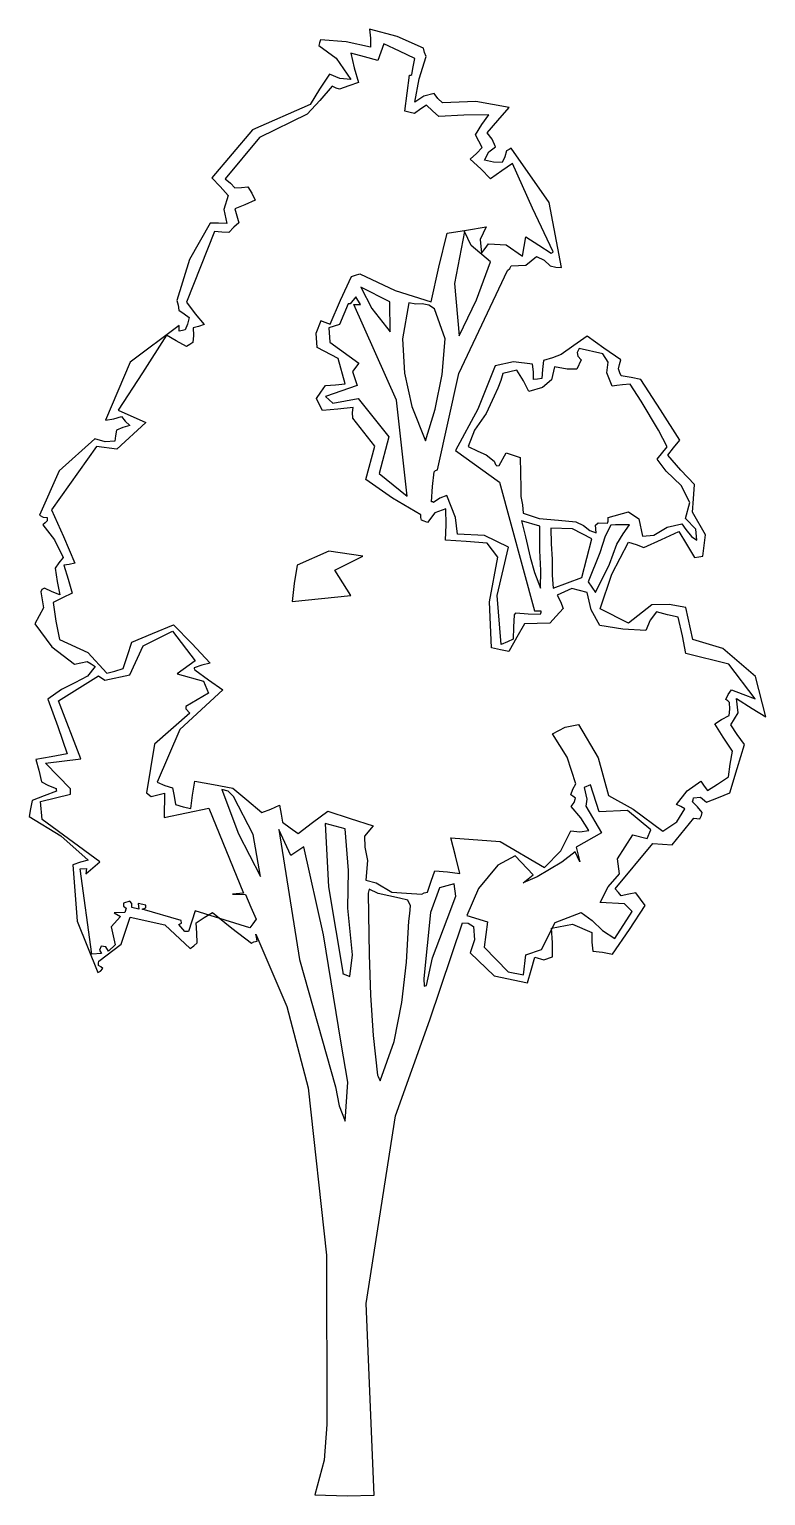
# Model space of a CAD drawing. Extents: x -14383 to -11715, y -5625 to -315.
import ezdxf

# ---------------------------------------------------------------- set-up
doc = ezdxf.new("R2010")
doc.units = 0
doc.layers.get('0').update_dxf_attribs({"linetype": 'CONTINUOUS'})

msp = doc.modelspace()

# ---------------------------------------------------------------- linework, layer by layer
at = {"color": 0}
for points in [[(-14217.5, -2681.2), (-14265.7, -2705.2), (-14316, -2740.8), (-14279.5, -2839.7), (-14245.4, -2938.7), (-14303.1, -2949), (-14358.5, -2959.2), (-14348.5, -2998.4), (-14338.5, -3039.9), (-14312.8, -3053.3), (-14284.9, -3064.4), (-14284.8, -3069), (-14284.7, -3073.7), (-14328.4, -3090.6), (-14372.1, -3107.6), (-14378.5, -3137.8), (-14382.6, -3165.7), (-14268, -3235.4), (-14169.2, -3324), (-14196.9, -3331.4), (-14224.5, -3341.2), (-14209.3, -3544.6), (-14134.3, -3730.8), (-14125.2, -3726), (-14116.1, -3716.6), (-14123.1, -3709.8), (-14132.5, -3705.3), (-14132.6, -3696.1), (-14130.4, -3689.1), (-14050.5, -3627.5), (-14017.5, -3529.7), (-13892, -3557.6), (-13800.2, -3644), (-13786.4, -3634.5), (-13775.1, -3622.7), (-13775.7, -3588), (-13778.6, -3551), (-13748.9, -3531.9), (-13719.1, -3512.9), (-13648.7, -3569.6), (-13578.3, -3623.9), (-13569.1, -3619.1), (-13557.6, -3616.6), (-13560.1, -3602.7), (-13562.6, -3591.2), (-13449.2, -3853.1), (-13372.3, -4148.1), (-13306.2, -4753.5), (-13304.8, -5367), (-13314.1, -5496.8), (-13348.9, -5622.4), (-13230.8, -5625), (-13133.6, -5623.3), (-13161.9, -4929.3), (-13055.7, -4249.1), (-12932.1, -3902), (-12813.3, -3550.3), (-12792.4, -3552.3), (-12773.7, -3563.5), (-12770.5, -3612.1), (-12785.9, -3658.7), (-12698.8, -3742.8), (-12577.9, -3768.5), (-12564.9, -3722), (-12551.8, -3675.4), (-12519.2, -3684.1), (-12487, -3674.3), (-12487.9, -3623.4), (-12491.1, -3570.2), (-12415, -3555), (-12345, -3586.2), (-12344.4, -3620.9), (-12341.5, -3653.2), (-12306.7, -3657.3), (-12269.5, -3663.6), (-12208.6, -3574.5), (-12152.2, -3487.9), (-12168.8, -3465), (-12185.4, -3442.2), (-12210.8, -3447.2), (-12238.5, -3452.3), (-12248, -3440.9), (-12259.8, -3427.2), (-12123.7, -3262.8), (-12054.2, -3268.5), (-11974.8, -3172.2), (-11954, -3174.2), (-11947.2, -3162.5), (-11945.1, -3150.9), (-11961.7, -3130.3), (-11980.5, -3112.1), (-11978.3, -3105.2), (-11976.1, -3098.2), (-11950.7, -3095.4), (-11929.6, -3113.6), (-11885.9, -3096.6), (-11844.5, -3079.7), (-11818.3, -2991.2), (-11792, -2905.1), (-11818.1, -2868.5), (-11841.8, -2834.2), (-11814.8, -2789.8), (-11820.4, -2738.9), (-11764.2, -2775), (-11715, -2804.2), (-11752.3, -2659), (-11869.8, -2556.9), (-11979.2, -2524.1), (-12004.4, -2408.8), (-12064.8, -2398.3), (-12127.2, -2399.3), (-12211.7, -2465.6), (-12314.5, -2414.2), (-12272.7, -2288.4), (-12212.2, -2171.6), (-12184.3, -2180.4), (-12156.3, -2191.5), (-12092, -2162.6), (-12030, -2133.7), (-12001.4, -2179.5), (-11972.8, -2227.7), (-11956.7, -2225.1), (-11942.8, -2222.5), (-11932.6, -2145.9), (-11980.3, -2063.4), (-11976.5, -2014.7), (-11972.8, -1963.7), (-12022.3, -1911.4), (-12069.6, -1856.6), (-12049.2, -1830.8), (-12026.5, -1802.6), (-12095.6, -1692.7), (-12167, -1582.8), (-12201.8, -1576.5), (-12238.9, -1570.2), (-12243.8, -1558.7), (-12248.7, -1544.9), (-12244.3, -1528.6), (-12240, -1512.3), (-12300.9, -1469.4), (-12361.8, -1426.5), (-12409.9, -1459.7), (-12455.6, -1492.9), (-12487.8, -1505.1), (-12520, -1514.9), (-12524.1, -1547.4), (-12525.9, -1579.8), (-12542, -1582.4), (-12555.9, -1582.7), (-12556.4, -1554.9), (-12559.2, -1527.2), (-12628.8, -1519.1), (-12695.6, -1534.2), (-12757.7, -1690.4), (-12838.5, -1839.9), (-12679, -1955.2), (-12552.8, -2420.7), (-12541.3, -2420.5), (-12529.7, -2420.3), (-12529.6, -2427.2), (-12531.8, -2434.2), (-12575.8, -2432.6), (-12619.8, -2428.8), (-12622.1, -2431.1), (-12626.7, -2435.8), (-12628.2, -2479.9), (-12629.8, -2523.9), (-12650.4, -2533.5), (-12673.4, -2543.2), (-12688.1, -2365.2), (-12647.1, -2190.8), (-12733.5, -2148.3), (-12830.9, -2143.1), (-12838.9, -2083), (-12870.4, -2002.6), (-12895.7, -2012.3), (-12918.5, -2028.9), (-12920.9, -2026.6), (-12925.5, -2026.7), (-12921.8, -1971), (-12915.8, -1917.7), (-12911.3, -1913), (-12904.4, -1910.5), (-12827.1, -1561.9), (-12650.8, -1188.4), (-12641.6, -1181.3), (-12637.1, -1172), (-12584, -1168.8), (-12545.1, -1138), (-12517.1, -1151.4), (-12495.9, -1171.8), (-12475, -1176.1), (-12454.2, -1178.1), (-12499.9, -942.7), (-12637.6, -746), (-12644.5, -750.8), (-12653.7, -755.6), (-12660.3, -776.5), (-12669.2, -797.5), (-12701.6, -795.8), (-12734.1, -789.4), (-12718.4, -759), (-12693.3, -740.1), (-12705.4, -712.5), (-12724.3, -689.7), (-12685.7, -645), (-12644.9, -598), (-12765.6, -576.9), (-12885.9, -581.4), (-12902.4, -565.4), (-12916.6, -547.2), (-12953.5, -557.1), (-12985.5, -578.5), (-12970.8, -494.9), (-12944.4, -413.4), (-12951.6, -399.6), (-12954.2, -383.5), (-13049.8, -341.1), (-13149.8, -315.1), (-13147, -347.5), (-13146.4, -379.9), (-13234.7, -360.6), (-13327.5, -352.9), (-13331.9, -364.6), (-13334, -373.9), (-13270.7, -419.1), (-13218.4, -496.9), (-13257.9, -492.9), (-13295.2, -477.4), (-13331.3, -531.3), (-13365, -587.4), (-13574.1, -679), (-13721.5, -852.9), (-13690.9, -884.8), (-13662.6, -916.7), (-13677.9, -967.9), (-13667.7, -1018.7), (-13697.8, -1016.9), (-13727.9, -1017.4), (-13802, -1148.3), (-13848.1, -1297.3), (-13843.2, -1313.4), (-13840.5, -1331.9), (-13821.8, -1345.5), (-13803, -1359), (-13809.5, -1382.3), (-13818.4, -1403.3), (-13827.7, -1405.8), (-13839.2, -1408.3), (-13839.3, -1399), (-13839.5, -1387.4), (-14017.8, -1520.2), (-14106.7, -1730.1), (-14076.7, -1725), (-14049.1, -1717.5), (-14034.9, -1733.5), (-14018.4, -1749.4), (-14043.8, -1756.8), (-14066.8, -1766.5), (-14071, -1787.4), (-14073, -1805.9), (-14107.7, -1808.8), (-14144.9, -1797.9), (-14274.9, -1913.6), (-14346.1, -2074.6), (-14332.1, -2081.3), (-14318.2, -2083.4), (-14318.1, -2090.3), (-14318, -2095), (-14324.8, -2102), (-14334, -2109.1), (-14291.3, -2163.9), (-14260.1, -2228.2), (-14276, -2247), (-14289.5, -2265.8), (-14281.8, -2314.3), (-14271.6, -2362.7), (-14299.6, -2351.6), (-14327.6, -2338.2), (-14336.8, -2343), (-14341.3, -2352.3), (-14331, -2410), (-14362.4, -2468.5), (-14300.8, -2550.7), (-14218.6, -2614.1), (-14195.6, -2609.1), (-14172.5, -2604.1), (-14158.5, -2613.1), (-14144.4, -2622.1), (-14171.6, -2657.3), (-14217.5, -2681.2)], [(-13328.2, -1369.3), (-13311.9, -1375.9), (-13293.3, -1382.5), (-13255.4, -1296.2), (-13215.3, -1209.9), (-13201.5, -1205), (-13185.3, -1200.1), (-13057, -1260.4), (-12926.6, -1302.1), (-12898.7, -1176.6), (-12868.4, -1053.3), (-12799.1, -1042.9), (-12727.6, -1030), (-12749.9, -1076.7), (-12744.5, -1125.3), (-12730.9, -1108.8), (-12719.6, -1092.4), (-12654.7, -1095.9), (-12596.1, -1136.6), (-12589.8, -1101.7), (-12583.4, -1066.9), (-12536.6, -1096.2), (-12492.1, -1125.5), (-12487.5, -1123.1), (-12485.2, -1120.7), (-12559.8, -962.3), (-12632, -801.5), (-12670.9, -827.6), (-12712.1, -856.1), (-12747.5, -819.7), (-12785.1, -785.6), (-12762.3, -764.4), (-12741.9, -743.2), (-12753.8, -720.3), (-12765.8, -697.3), (-12743.3, -659.9), (-12718.5, -624.7), (-12808.7, -626.3), (-12898.9, -630.2), (-12922.5, -609.8), (-12943.7, -589.3), (-12964.2, -603.6), (-12987.1, -620.2), (-13003.4, -615.8), (-13022, -611.5), (-13013.8, -546.6), (-13005.7, -481.6), (-13001.1, -481.5), (-12996.5, -479.1), (-12992.4, -451.3), (-12985.9, -421.1), (-13042, -394.2), (-13098, -367.4), (-13109.1, -397.7), (-13120.1, -428), (-13168.9, -415), (-13217.8, -401.9), (-13205.3, -455), (-13190.5, -508), (-13225, -520.1), (-13259.5, -532.3), (-13271.1, -527.9), (-13285.2, -521.2), (-13330.6, -572.9), (-13376, -622.3), (-13548.2, -706.4), (-13672.9, -856.7), (-13654.1, -872.6), (-13637.6, -888.5), (-13614.4, -888.1), (-13591.3, -885.4), (-13577, -908.3), (-13565, -933.5), (-13601.8, -950.4), (-13638.6, -964.9), (-13631.2, -990.2), (-13623.8, -1015.6), (-13642, -1032.1), (-13660.2, -1050.9), (-13685.7, -1049.1), (-13711.2, -1047.2), (-13762.2, -1175.4), (-13813.2, -1303.6), (-13782.4, -1344.8), (-13749.3, -1383.6), (-13770, -1390.9), (-13788.5, -1395.8), (-13788, -1423.6), (-13789.9, -1449.1), (-13801.3, -1456.2), (-13812.8, -1463.4), (-13850.1, -1443.2), (-13885.2, -1423), (-13973.1, -1558.8), (-14061.1, -1694.6), (-13960.7, -1739.1), (-14065.5, -1835.9), (-14139.8, -1825.6), (-14302.5, -2055.3), (-14259.1, -2151.8), (-14218.1, -2248.3), (-14238.8, -2253.3), (-14257.3, -2256), (-14242.5, -2306.6), (-14227.8, -2357.3), (-14262.2, -2374.1), (-14296.6, -2390.9), (-14286.2, -2457.9), (-14273.5, -2524.8), (-14170.8, -2571.6), (-14102.3, -2646.8), (-14072.4, -2639.3), (-14042.4, -2629.6), (-14027, -2583), (-14011.7, -2534.1), (-13935.8, -2502.7), (-13860, -2471.3), (-13794, -2539.6), (-13727.9, -2610.2), (-13757.9, -2617.6), (-13785.5, -2627.4), (-13785.5, -2629.7), (-13783.1, -2634.3), (-13733.8, -2670.5), (-13682.2, -2706.6), (-13837.2, -2850.5), (-13919.5, -3041.8), (-13891.5, -3052.9), (-13863.6, -3061.7), (-13858.4, -3091.7), (-13853.3, -3121.7), (-13825.3, -3130.5), (-13797.4, -3136.9), (-13791.3, -3088.2), (-13783, -3037.1), (-13715.6, -3049.8), (-13645.9, -3062.5), (-13594.3, -3105.6), (-13540.2, -3150.9), (-13508, -3138.8), (-13475.9, -3124.4), (-13470.7, -3156.7), (-13465.5, -3186.7), (-13437.4, -3207), (-13409.2, -3227.4), (-13356.7, -3187.1), (-13301.8, -3146.8), (-13220.3, -3173.1), (-13136.5, -3199.5), (-13168.3, -3237.1), (-13167.6, -3276.4), (-13157.5, -3324.8), (-13163.2, -3396.7), (-13126, -3405.3), (-13069.9, -3439.1), (-13016.5, -3442.8), (-12960.9, -3446.4)], [(-12824.9, -1425.3), (-12762.3, -1294.6), (-12711.5, -1157.1), (-12782, -1098.1), (-12806, -1047.6), (-12842.1, -1235.8), (-12824.9, -1425.3)], [(-13075.2, -1411.1), (-13077.1, -1302.4), (-13182.2, -1248.6), (-13141.5, -1326.6), (-13075.2, -1411.1)], [(-13258.5, -1384.3), (-13297.7, -1396.5), (-13294.5, -1447.4), (-13188.9, -1524.3), (-13211.6, -1554.7), (-13194.5, -1605.4), (-13309.5, -1644.4), (-13283.6, -1669.4), (-13191.3, -1651.6), (-13080.1, -1790.9), (-13114.8, -1923.5), (-13013.9, -2005.1), (-13052.3, -1658.5), (-13206.5, -1311.6), (-13183.4, -1311.2), (-13200.1, -1283.7), (-13220.5, -1309.5), (-13227.4, -1309.6), (-13258.5, -1384.3)], [(-12947.9, -1804.8), (-12912.8, -1690.8), (-12887.3, -1565.3), (-12875.6, -1435.4), (-12914.6, -1327.3), (-12935.6, -1313.8), (-12958.9, -1309.6), (-12982, -1310), (-13007.5, -1305.8), (-13030.7, -1435.8), (-13023.9, -1560.7), (-12996.4, -1680.6), (-12947.9, -1804.8)], [(-12960.9, -3446.4), (-12951.7, -3441.6), (-12940.2, -3439.1), (-12927, -3399.5), (-12913.8, -3362.3), (-12867.4, -3366.1), (-12823.3, -3372.3), (-12838.3, -3307.7), (-12855.7, -3243.2), (-12677.2, -3256.3), (-12515.8, -3350.7), (-12456.7, -3289.5), (-12420.9, -3217.1), (-12388.4, -3221.1), (-12356.1, -3215.9), (-12384.7, -3170.1), (-12420.1, -3129.1), (-12408.8, -3115), (-12404.4, -3098.7), (-12413.8, -3091.9), (-12420.8, -3087.4), (-12414.2, -3066.5), (-12403, -3047.8), (-12434.8, -2951.1), (-12487.2, -2866.3), (-12441.3, -2842.4), (-12392.9, -2832.3), (-12321.3, -2953.7), (-12284.2, -3089.7), (-12195.4, -3139), (-12087.5, -3218.2), (-12037.1, -3184.9), (-12007.9, -3138.1), (-12021.9, -3129.1), (-12038.2, -3122.4), (-11999.7, -3073.1), (-11949.4, -3037.5), (-11937.5, -3055.8), (-11925.7, -3071.8), (-11889, -3048), (-11850.1, -3021.9), (-11844, -2975.5), (-11835.6, -2929), (-11868.8, -2878.7), (-11899.8, -2830.6), (-11874.6, -2814), (-11847.1, -2799.6), (-11845.2, -2776.4), (-11845.6, -2753.3), (-11852.6, -2746.4), (-11859.7, -2741.9), (-11850.7, -2723.3), (-11839.4, -2706.9), (-11797.5, -2722.3), (-11753.2, -2740.1), (-11848, -2614.4), (-12003.8, -2575.5), (-12016.5, -2510.9), (-12031.5, -2444), (-12071.1, -2435.4), (-12110.6, -2424.5), (-12133.2, -2455), (-12148.8, -2492.3), (-12232.2, -2486.8), (-12315.8, -2474.4), (-12346.9, -2417.1), (-12361.8, -2354.8), (-12417.7, -2339.6), (-12470.5, -2363.7), (-12458.5, -2386.6), (-12448.8, -2411.9), (-12473.8, -2440.1), (-12496.5, -2466), (-12542.8, -2466.8), (-12589.1, -2467.6), (-12616, -2516.7), (-12645.2, -2568.1), (-12675.4, -2561.7), (-12707.9, -2555.3), (-12715.5, -2388.8), (-12685.9, -2226.2), (-12704.8, -2201.1), (-12723.8, -2175.9), (-12800.3, -2170.3), (-12874.5, -2164.7), (-12873.1, -2109.1), (-12874.1, -2051.2), (-12913.2, -2065.8), (-12940.4, -2101), (-12952.1, -2096.6), (-12961.4, -2092.1), (-12963.9, -2082.9), (-12964, -2073.6), (-13067, -2012.9), (-13163.1, -1945.2), (-13130.5, -1824.2), (-13210.9, -1723.7), (-13211.3, -1702.9), (-13209.3, -1684.4), (-13264.8, -1690), (-13320.2, -1695.6), (-13332.2, -1672.6), (-13341.8, -1651.9), (-13326, -1628.5), (-13310.2, -1605.1), (-13273.2, -1602.1), (-13238.6, -1599.2), (-13263.3, -1507), (-13340.4, -1466.7), (-13343.6, -1415.8), (-13325.9, -1369.2)], [(-11964.6, -2165), (-11967.6, -2125.7), (-12005.4, -2087), (-11990.2, -2028.9), (-12021.4, -1966.9), (-12075.5, -1914.6), (-12108.7, -1871.2), (-12072.4, -1826.6), (-12103.6, -1766.9), (-12165.6, -1661.5), (-12206, -1599.7), (-12233.8, -1602.5), (-12254.5, -1605.2), (-12270.7, -1607.8), (-12290.1, -1559.5), (-12286.1, -1520.1), (-12305.2, -1490.3), (-12391.2, -1471), (-12397.9, -1485), (-12395.3, -1498.8), (-12383.5, -1512.5), (-12399.1, -1545.2), (-12433.8, -1545.8), (-12480.3, -1537.4), (-12491.1, -1583.8), (-12523, -1612.2), (-12573.6, -1627), (-12592.8, -1587.9), (-12616.7, -1549), (-12667.4, -1561.5), (-12673.9, -1587), (-12685, -1615), (-12698.4, -1643), (-12727.4, -1706), (-12770.3, -1767), (-12792.4, -1825.2), (-12757.4, -1843.2), (-12727.1, -1856.5), (-12698.9, -1879.2), (-12694.1, -1890.7), (-12689.3, -1895.2), (-12680.1, -1895.1), (-12655.4, -1848.3), (-12604.2, -1865.9), (-12602.3, -1977), (-12601.7, -2007.1), (-12596.6, -2037.1), (-12593.7, -2067.2), (-12535.5, -2087), (-12466, -2092.7), (-12403.4, -2098.6), (-12375.3, -2112), (-12351.9, -2130.1), (-12328.6, -2138.9), (-12331.4, -2111.2), (-12322.3, -2101.8), (-12287.5, -2103.5), (-12285.3, -2096.5), (-12285.4, -2089.6), (-12285.6, -2082.6), (-12211.8, -2062.8), (-12174.4, -2087.6), (-12161.7, -2149.9), (-12120.1, -2146.9), (-12072, -2118.3), (-12018.9, -2105.8), (-12004.7, -2126.3), (-11983.4, -2151.4), (-11964.6, -2165)], [(-12531.1, -2339.3), (-12529.9, -2274.4), (-12533.5, -2202.7), (-12532.7, -2114.7), (-12600.2, -2095.1), (-12585.3, -2152.7), (-12567.8, -2226.5), (-12553, -2281.8), (-12531.1, -2339.3)], [(-12484.8, -2338.5), (-12381.3, -2299.6), (-12344.4, -2160.1), (-12414.5, -2124.2), (-12493.3, -2121), (-12492.2, -2178.8), (-12489, -2234.3), (-12488, -2292.2), (-12484.8, -2338.5)], [(-12331.8, -2354.3), (-12280.3, -2251.5), (-12253.8, -2179.3), (-12231.3, -2141.9), (-12208.7, -2109.1), (-12224.9, -2109.4), (-12243.4, -2109.7), (-12259.6, -2110), (-12275.8, -2110.2), (-12296, -2149.9), (-12315.7, -2210.5), (-12357.9, -2315.4), (-12331.8, -2354.3)], [(-13430.8, -2387.4), (-13324.5, -2376.3), (-13218.2, -2365.1), (-13275.4, -2273.5), (-13174.4, -2223.2), (-13297.4, -2204.5), (-13412.3, -2255.1), (-13422.7, -2322.4), (-13430.8, -2387.4)], [(-13580.5, -3494.3), (-13561.2, -3537.9), (-13572.5, -3554.3), (-13583.9, -3568.4), (-13781.7, -3507.1), (-13805.9, -3581.6), (-13819.8, -3581.8), (-13841, -3556.7), (-13831.9, -3551.9), (-13832, -3542.7), (-13974, -3501.2), (-13960.2, -3496.3), (-13960.3, -3487), (-13988.2, -3480.6), (-13985.5, -3501.4), (-14011.1, -3494.9), (-14011.4, -3481), (-14018.5, -3471.8), (-14041.5, -3479.2), (-14041.3, -3490.8), (-14031.9, -3497.5), (-14036.3, -3513.8), (-14075.6, -3514.5), (-14052.2, -3528), (-14086.3, -3565.6), (-14071.3, -3630.2), (-14096.3, -3653.8), (-14105.9, -3637.7), (-14122.1, -3635.7), (-14128.8, -3649.7), (-14121.7, -3661.2), (-14156.3, -3664.1), (-14198.8, -3354.6), (-14175.6, -3354.2), (-14177.6, -3372.7), (-14127.4, -3330.2), (-14336.2, -3176.4), (-14341.9, -3111.7), (-14233.6, -3084.3), (-14233.9, -3065.8), (-14323.5, -2972.5), (-14196.5, -2956.4), (-14276.5, -2747.1), (-14132.2, -2656.6), (-14108.8, -2672.4), (-14018.9, -2652.3), (-13969.8, -2547.3), (-13864.2, -2494.5), (-13781.3, -2601.9), (-13847.6, -2649.3), (-13752.2, -2675.4), (-13733, -2719.1), (-13815.5, -2766.8), (-13815.3, -2776.1), (-13801.1, -2792), (-13928.8, -2903.1), (-13958.2, -3079.5), (-13941.7, -3093.1), (-13893.3, -3080.7), (-13894.1, -3168.7), (-13732.6, -3135.8), (-13606.9, -3443.8), (-13646.2, -3446.8), (-13599.8, -3448.3), (-13580.5, -3494.3)], [(-13545.4, -3382.5), (-13571.2, -3230.2), (-13643.1, -3092.6), (-13661.9, -3074.4), (-13685.2, -3067.8), (-13624.5, -3228.8), (-13545.4, -3382.5)], [(-12592.3, -3738.6), (-12584.3, -3666.7), (-12526.8, -3647.2), (-12477.6, -3549.1), (-12383.3, -3512.7), (-12343.4, -3542.1), (-12305.8, -3578.5), (-12261.3, -3607.8), (-12198.2, -3509.5), (-12226.4, -3482.2), (-12314.5, -3476.8), (-12285.4, -3420.7), (-12244.5, -3373.7), (-12252.4, -3318.3), (-12196.1, -3231.7), (-12144.9, -3244.7), (-12131.5, -3214.3), (-12216.1, -3144), (-12317.9, -3148.1), (-12349.7, -3051.5), (-12372.7, -3061.1), (-12362.7, -3102.6), (-12366.9, -3128.2), (-12309.6, -3224.4), (-12401.3, -3276.9), (-12388.8, -3329.9), (-12405.7, -3293.2), (-12453.6, -3331.1), (-12543, -3383.6), (-12593.5, -3405.3), (-12557, -3376.9), (-12623, -3308.6), (-12684.9, -3342.1), (-12755.2, -3426.6), (-12797.5, -3524.6), (-12723, -3546.5), (-12735.3, -3639.3), (-12648.1, -3728), (-12592.3, -3738.6)], [(-13238.3, -4268.5), (-13229.2, -4127.1), (-13252.5, -3986.3), (-13317.2, -3593.9), (-13387.6, -3275.6), (-13435.6, -3306.5), (-13479, -3212.4), (-13403.6, -3683.3), (-13272.9, -4144.1), (-13260.1, -4213.3), (-13238.3, -4268.5)], [(-13247.6, -3733.9), (-13221.9, -3745), (-13211.7, -3666.1), (-13228.6, -3497.4), (-13226.3, -3360.8), (-13238.2, -3210.5), (-13310.3, -3190.9), (-13299.4, -3419.9), (-13245.2, -3736.1)], [(-13111.2, -4122.7), (-13060.4, -3980.6), (-13032.8, -3838.9), (-13016.8, -3692.8), (-13007.8, -3544.5), (-13003.7, -3516.6), (-13001.8, -3488.8), (-13011.5, -3468.1), (-13041.7, -3461.7), (-13118.4, -3444.5), (-13151.1, -3428.9), (-13155.4, -3442.9), (-13154.1, -3519.3), (-13151.6, -3665.1), (-13146.7, -3813.1), (-13137.2, -3958.8), (-13120.8, -4102.1), (-13118.4, -4106.7), (-13116, -4113.6), (-13113.6, -4118.2), (-13111.2, -4122.7)], [(-12922.2, -3677.3), (-12869, -3537.4), (-12838.1, -3453.5), (-12843.5, -3409.7), (-12896.5, -3424.5), (-12929.7, -3513), (-12953.3, -3751.9), (-12952.8, -3779.7), (-12943.6, -3777.2), (-12922.2, -3677.3)]]:
    msp.add_lwpolyline(points, dxfattribs=at)

doc.saveas('drawing.dxf')
